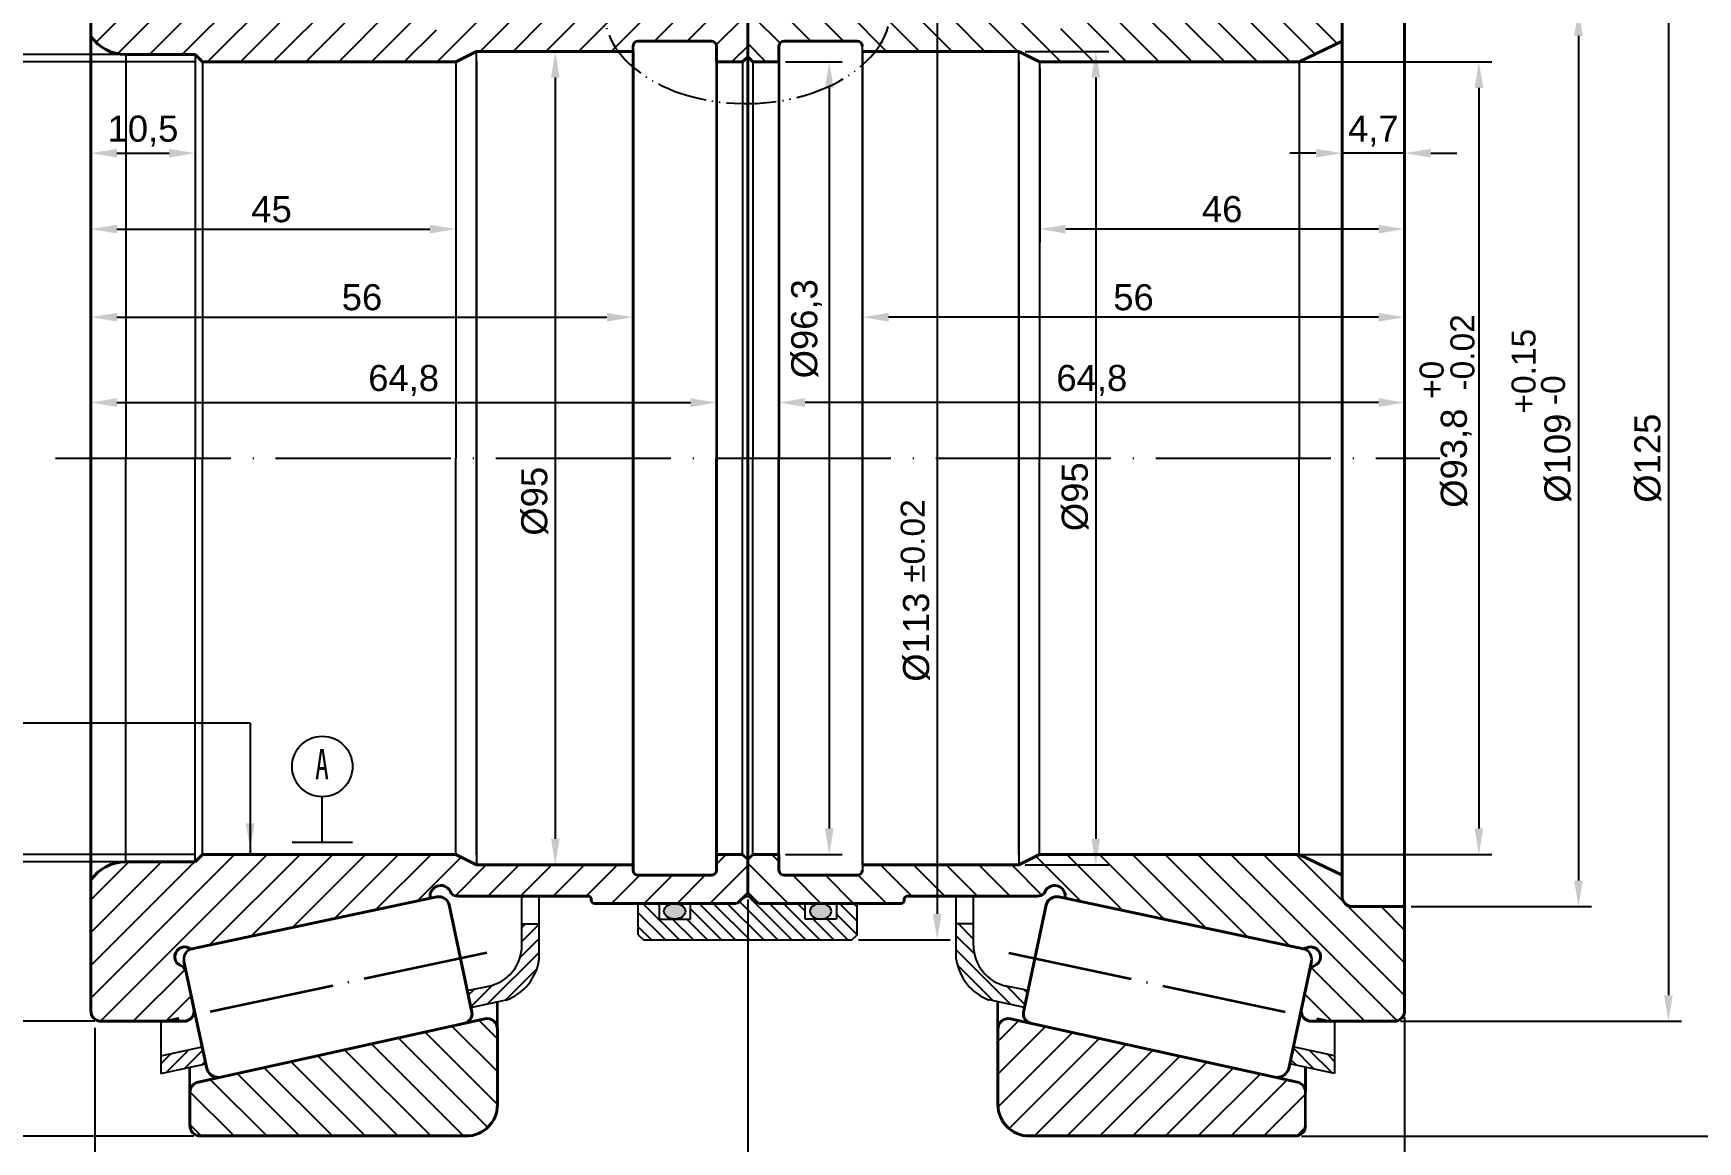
# Model space of a CAD drawing. Header units: millimetres. Extents: x 2659 to 3032, y 1080 to 1344.
# Drawn here: x 2785.7 to 2945.3, y 1168.4 to 1274.7 of the extents above; entities that cross this region are included whole.
import ezdxf

# ---------------------------------------------------------------- set-up
doc = ezdxf.new("R2010")
doc.units = ezdxf.units.MM
doc.linetypes.add('ACAD_ISO04W100', pattern=[30, 24, -3, 0, -3])
doc.linetypes.add('ACAD_ISO05W100', pattern=[33, 24, -3, 0, -3, 0, -3])
doc.layers.add('CAXA4', color=3, linetype='Continuous', lineweight=25)
doc.styles.get("Standard").update_dxf_attribs({"font": 'arial.ttf'})
doc.styles.add('标准', font='', dxfattribs={"width": 0.667})
doc.styles.get('标准').set_extended_font_data('FangSong_GB2312')
doc.dimstyles.new('ISO-25', dxfattribs={"dimtxt": 2.5, "dimasz": 2.5, "dimexe": 1.25, "dimexo": 0.625, "dimtad": 1, "dimtxsty": 'Standard', "dimcen": 2.5, "dimadec": 0, "dimazin": 0, "dimtfac": 1, "dimtmove": 0, "dimatfit": 3, "dimfxl": 1, "dimarcsym": 0})
pattern_1 = [(45, (16.1472, 3.7527), (-1.5715448, 1.5715448), [])]
pattern_2 = [(135, (16.1472, 3.7527), (-1.5715448, -1.5715448), [])]
pattern_3 = [(135, (16.1472, 3.7527), (-0.6735192, -0.6735192), [])]

# ---------------------------------------------------------------- blocks, each defined once
blk = doc.blocks.new('*D11')
at = {"color": 0, "lineweight": -2, "transparency": 16777216}
for p, q in [((2793.95, 1272.63), (2773.31, 1272.63)), ((2774.56, 1270.13), (2774.56, 1197.73)), ((2793.95, 1195.23), (2773.31, 1195.23))]:
    blk.add_line(p, q, dxfattribs=at)
at = {"color": 0, "transparency": 16777216}
for points in [[(2774.14, 1270.13), (2774.98, 1270.13), (2774.56, 1272.63)], [(2774.14, 1197.73), (2774.98, 1197.73), (2774.56, 1195.23)]]:
    blk.add_solid(points, dxfattribs=at)
at = {"layer": 'Defpoints', "color": 0, "transparency": 16777216}
for p in [(2794.58, 1272.63), (2774.56, 1195.23), (2794.58, 1195.23)]:
    blk.add_point(p, dxfattribs=at)
at = {"color": 0, "transparency": 16777216, "insert": (2772.59, 1233.93), "char_height": 2.5, "attachment_point": 5, "rotation": 90}
blk.add_mtext('%%C95', dxfattribs=at)
blk = doc.blocks.new('*D12')
at = {"color": 0, "lineweight": -2, "transparency": 16777216}
for p, q in [((2801.31, 1271.93), (2782.86, 1271.93)), ((2784.11, 1269.43), (2784.11, 1198.43)), ((2801.31, 1195.93), (2782.86, 1195.93))]:
    blk.add_line(p, q, dxfattribs=at)
at = {"color": 0, "transparency": 16777216}
for points in [[(2783.69, 1269.43), (2784.53, 1269.43), (2784.11, 1271.93)], [(2783.69, 1198.43), (2784.53, 1198.43), (2784.11, 1195.93)]]:
    blk.add_solid(points, dxfattribs=at)
at = {"layer": 'Defpoints', "color": 0, "transparency": 16777216}
for p in [(2801.94, 1271.93), (2784.11, 1195.93), (2801.94, 1195.93)]:
    blk.add_point(p, dxfattribs=at)
at = {"color": 0, "transparency": 16777216, "insert": (2781.94, 1233.93), "char_height": 2.5, "attachment_point": 5, "rotation": 90}
blk.add_mtext('%%C93,8', dxfattribs=at)
blk = doc.blocks.new('*D13')
at = {"color": 0, "lineweight": -2, "transparency": 16777216}
for p, q in [((2791.61, 1287.93), (2764.69, 1287.93)), ((2765.94, 1285.43), (2765.94, 1182.43)), ((2791.61, 1179.93), (2764.69, 1179.93))]:
    blk.add_line(p, q, dxfattribs=at)
at = {"color": 0, "transparency": 16777216}
for points in [[(2765.52, 1285.43), (2766.35, 1285.43), (2765.94, 1287.93)], [(2765.52, 1182.43), (2766.35, 1182.43), (2765.94, 1179.93)]]:
    blk.add_solid(points, dxfattribs=at)
at = {"layer": 'Defpoints', "color": 0, "transparency": 16777216}
for p in [(2792.24, 1287.93), (2765.94, 1179.93), (2792.24, 1179.93)]:
    blk.add_point(p, dxfattribs=at)
at = {"color": 0, "transparency": 16777216, "insert": (2763.97, 1233.93), "char_height": 2.5, "attachment_point": 5, "rotation": 90}
blk.add_mtext('%%C125', dxfattribs=at)
blk = doc.blocks.new('*D14')
at = {"color": 0, "lineweight": -2, "transparency": 16777216}
for p, q in [((2801.11, 1298.93), (2753.91, 1298.93)), ((2755.16, 1296.43), (2755.16, 1171.43)), ((2801.11, 1168.93), (2753.91, 1168.93))]:
    blk.add_line(p, q, dxfattribs=at)
at = {"color": 0, "transparency": 16777216}
for points in [[(2754.75, 1296.43), (2755.58, 1296.43), (2755.16, 1298.93)], [(2754.75, 1171.43), (2755.58, 1171.43), (2755.16, 1168.93)]]:
    blk.add_solid(points, dxfattribs=at)
at = {"layer": 'Defpoints', "color": 0, "transparency": 16777216}
for p in [(2801.74, 1298.93), (2755.16, 1168.93), (2801.74, 1168.93)]:
    blk.add_point(p, dxfattribs=at)
at = {"color": 0, "transparency": 16777216, "insert": (2753.19, 1233.93), "char_height": 2.5, "attachment_point": 5, "rotation": 90}
blk.add_mtext('%%C148', dxfattribs=at)
blk = doc.blocks.new('*D19')
at = {"color": 0, "lineweight": -2, "transparency": 16777216}
for p, q in [((2907.16, 1271.93), (2925.61, 1271.93)), ((2924.36, 1269.43), (2924.36, 1198.43)), ((2907.16, 1195.93), (2925.61, 1195.93))]:
    blk.add_line(p, q, dxfattribs=at)
at = {"color": 0, "transparency": 16777216}
for points in [[(2923.95, 1269.43), (2924.78, 1269.43), (2924.36, 1271.93)], [(2923.95, 1198.43), (2924.78, 1198.43), (2924.36, 1195.93)]]:
    blk.add_solid(points, dxfattribs=at)
at = {"layer": 'Defpoints', "color": 0, "transparency": 16777216}
for p in [(2906.54, 1271.93), (2906.54, 1195.93), (2924.36, 1195.93)]:
    blk.add_point(p, dxfattribs=at)
at = {"color": 0, "transparency": 16777216, "insert": (2922.19, 1233.93), "char_height": 2.5, "attachment_point": 5, "rotation": 90}
blk.add_mtext('%%C93,8', dxfattribs=at)
blk = doc.blocks.new('*D20')
at = {"color": 0, "lineweight": -2, "transparency": 16777216}
for p, q in [((2916.86, 1287.93), (2943.79, 1287.93)), ((2942.54, 1285.43), (2942.54, 1182.43)), ((2916.86, 1179.93), (2943.79, 1179.93))]:
    blk.add_line(p, q, dxfattribs=at)
at = {"color": 0, "transparency": 16777216}
for points in [[(2942.12, 1285.43), (2942.95, 1285.43), (2942.54, 1287.93)], [(2942.12, 1182.43), (2942.95, 1182.43), (2942.54, 1179.93)]]:
    blk.add_solid(points, dxfattribs=at)
at = {"layer": 'Defpoints', "color": 0, "transparency": 16777216}
for p in [(2916.24, 1287.93), (2916.24, 1179.93), (2942.54, 1179.93)]:
    blk.add_point(p, dxfattribs=at)
at = {"color": 0, "transparency": 16777216, "insert": (2940.57, 1233.93), "char_height": 2.5, "attachment_point": 5, "rotation": 90}
blk.add_mtext('%%C125', dxfattribs=at)
blk = doc.blocks.new('*D21')
at = {"color": 0, "lineweight": -2, "transparency": 16777216}
for p, q in [((2907.36, 1298.93), (2954.56, 1298.93)), ((2953.31, 1296.43), (2953.31, 1171.43)), ((2907.36, 1168.93), (2954.56, 1168.93))]:
    blk.add_line(p, q, dxfattribs=at)
at = {"color": 0, "transparency": 16777216}
for points in [[(2952.9, 1296.43), (2953.73, 1296.43), (2953.31, 1298.93)], [(2952.9, 1171.43), (2953.73, 1171.43), (2953.31, 1168.93)]]:
    blk.add_solid(points, dxfattribs=at)
at = {"layer": 'Defpoints', "color": 0, "transparency": 16777216}
for p in [(2906.74, 1298.93), (2906.74, 1168.93), (2953.31, 1168.93)]:
    blk.add_point(p, dxfattribs=at)
at = {"color": 0, "transparency": 16777216, "insert": (2951.34, 1233.93), "char_height": 2.5, "attachment_point": 5, "rotation": 90}
blk.add_mtext('%%C148', dxfattribs=at)
blk = doc.blocks.new('*D22')
at = {"color": 0, "lineweight": -2, "transparency": 16777216}
for p, q in [((2917.86, 1276.93), (2935.16, 1276.93)), ((2933.91, 1274.43), (2933.91, 1193.43)), ((2917.86, 1190.93), (2935.16, 1190.93))]:
    blk.add_line(p, q, dxfattribs=at)
at = {"color": 0, "transparency": 16777216}
for points in [[(2933.5, 1274.43), (2934.33, 1274.43), (2933.91, 1276.93)], [(2933.5, 1193.43), (2934.33, 1193.43), (2933.91, 1190.93)]]:
    blk.add_solid(points, dxfattribs=at)
at = {"layer": 'Defpoints', "color": 0, "transparency": 16777216}
for p in [(2917.24, 1276.93), (2917.24, 1190.93), (2933.91, 1190.93)]:
    blk.add_point(p, dxfattribs=at)
at = {"color": 0, "transparency": 16777216, "insert": (2931.94, 1233.93), "char_height": 2.5, "attachment_point": 5, "rotation": 90}
blk.add_mtext('%%C109', dxfattribs=at)
blk = doc.blocks.new('*D24')
at = {"color": 0, "lineweight": -2, "transparency": 16777216}
for p, q in [((2864.86, 1280.13), (2873.66, 1280.13)), ((2872.41, 1277.63), (2872.41, 1190.23)), ((2864.86, 1187.73), (2873.66, 1187.73))]:
    blk.add_line(p, q, dxfattribs=at)
at = {"color": 0, "transparency": 16777216}
for points in [[(2871.99, 1277.63), (2872.82, 1277.63), (2872.41, 1280.13)], [(2871.99, 1190.23), (2872.82, 1190.23), (2872.41, 1187.73)]]:
    blk.add_solid(points, dxfattribs=at)
at = {"layer": 'Defpoints', "color": 0, "transparency": 16777216}
for p in [(2864.24, 1280.13), (2864.24, 1187.73), (2872.41, 1187.73)]:
    blk.add_point(p, dxfattribs=at)
at = {"color": 0, "transparency": 16777216, "insert": (2870.43, 1216.76), "char_height": 2.5, "attachment_point": 5, "rotation": 90}
blk.add_mtext('%%c113', dxfattribs=at)
blk = doc.blocks.new('*D33')
at = {"color": 0, "lineweight": -2, "transparency": 16777216}
for p, q in [((2836.36, 1272.93), (2837.03, 1272.93)), ((2835.78, 1270.43), (2835.78, 1197.43)), ((2836.36, 1194.93), (2837.03, 1194.93))]:
    blk.add_line(p, q, dxfattribs=at)
at = {"color": 0, "transparency": 16777216}
for points in [[(2835.37, 1270.43), (2836.2, 1270.43), (2835.78, 1272.93)], [(2835.37, 1197.43), (2836.2, 1197.43), (2835.78, 1194.93)]]:
    blk.add_solid(points, dxfattribs=at)
at = {"layer": 'Defpoints', "color": 0, "transparency": 16777216}
for p in [(2835.74, 1272.93), (2835.74, 1194.93), (2835.78, 1194.93)]:
    blk.add_point(p, dxfattribs=at)
at = {"color": 0, "transparency": 16777216, "insert": (2833.81, 1229.8), "char_height": 2.5, "attachment_point": 5, "rotation": 90}
blk.add_mtext('%%C95', dxfattribs=at)
blk = doc.blocks.new('*D34')
at = {"color": 0, "lineweight": -2, "transparency": 16777216}
for p, q in [((2880.86, 1272.93), (2888.87, 1272.93)), ((2887.62, 1270.43), (2887.62, 1197.43)), ((2880.86, 1194.93), (2888.87, 1194.93))]:
    blk.add_line(p, q, dxfattribs=at)
at = {"color": 0, "transparency": 16777216}
for points in [[(2887.2, 1270.43), (2888.04, 1270.43), (2887.62, 1272.93)], [(2887.2, 1197.43), (2888.04, 1197.43), (2887.62, 1194.93)]]:
    blk.add_solid(points, dxfattribs=at)
at = {"layer": 'Defpoints', "color": 0, "transparency": 16777216}
for p in [(2880.24, 1272.93), (2880.24, 1194.93), (2887.62, 1194.93)]:
    blk.add_point(p, dxfattribs=at)
at = {"color": 0, "transparency": 16777216, "insert": (2885.65, 1230.23), "char_height": 2.5, "attachment_point": 5, "rotation": 90}
blk.add_mtext('%%C95', dxfattribs=at)
blk = doc.blocks.new('*D35')
at = {"color": 0, "lineweight": -2, "transparency": 16777216}
for p, q in [((2791.24, 1273.81), (2791.24, 1261.93)), ((2801.24, 1272.01), (2801.24, 1261.93)), ((2793.74, 1263.18), (2798.74, 1263.18))]:
    blk.add_line(p, q, dxfattribs=at)
at = {"color": 0, "transparency": 16777216}
for points in [[(2793.74, 1263.59), (2793.74, 1262.76), (2791.24, 1263.18)], [(2798.74, 1263.59), (2798.74, 1262.76), (2801.24, 1263.18)]]:
    blk.add_solid(points, dxfattribs=at)
at = {"layer": 'Defpoints', "color": 0, "transparency": 16777216}
for p in [(2791.24, 1274.43), (2801.24, 1272.63), (2801.24, 1263.18)]:
    blk.add_point(p, dxfattribs=at)
at = {"color": 0, "transparency": 16777216, "insert": (2796.24, 1265.3), "char_height": 2.5, "attachment_point": 5}
blk.add_mtext('10,5', dxfattribs=at)
blk = doc.blocks.new('*D36')
at = {"color": 0, "lineweight": -2, "transparency": 16777216}
for p, q in [((2791.24, 1273.81), (2791.24, 1254.65)), ((2826.24, 1271.31), (2826.24, 1254.65)), ((2793.74, 1255.9), (2823.74, 1255.9))]:
    blk.add_line(p, q, dxfattribs=at)
at = {"color": 0, "transparency": 16777216}
for points in [[(2793.74, 1256.31), (2793.74, 1255.48), (2791.24, 1255.9)], [(2823.74, 1256.31), (2823.74, 1255.48), (2826.24, 1255.9)]]:
    blk.add_solid(points, dxfattribs=at)
at = {"layer": 'Defpoints', "color": 0, "transparency": 16777216}
for p in [(2791.24, 1274.43), (2826.24, 1271.93), (2826.24, 1255.9)]:
    blk.add_point(p, dxfattribs=at)
at = {"color": 0, "transparency": 16777216, "insert": (2808.57, 1257.79), "char_height": 2.5, "attachment_point": 5}
blk.add_mtext('45', dxfattribs=at)
blk = doc.blocks.new('*D37')
at = {"color": 0, "lineweight": -2, "transparency": 16777216}
for p, q in [((2791.24, 1273.81), (2791.24, 1246.2)), ((2843.24, 1272.31), (2843.24, 1246.2)), ((2793.74, 1247.45), (2840.74, 1247.45))]:
    blk.add_line(p, q, dxfattribs=at)
at = {"color": 0, "transparency": 16777216}
for points in [[(2793.74, 1247.86), (2793.74, 1247.03), (2791.24, 1247.45)], [(2840.74, 1247.86), (2840.74, 1247.03), (2843.24, 1247.45)]]:
    blk.add_solid(points, dxfattribs=at)
at = {"layer": 'Defpoints', "color": 0, "transparency": 16777216}
for p in [(2791.24, 1274.43), (2843.24, 1272.93), (2843.24, 1247.45)]:
    blk.add_point(p, dxfattribs=at)
at = {"color": 0, "transparency": 16777216, "insert": (2817.24, 1249.35), "char_height": 2.5, "attachment_point": 5}
blk.add_mtext('56', dxfattribs=at)
blk = doc.blocks.new('*D38')
at = {"color": 0, "lineweight": -2, "transparency": 16777216}
for p, q in [((2791.24, 1273.81), (2791.24, 1238.01)), ((2851.24, 1271.31), (2851.24, 1238.01)), ((2793.74, 1239.26), (2848.74, 1239.26))]:
    blk.add_line(p, q, dxfattribs=at)
at = {"color": 0, "transparency": 16777216}
for points in [[(2793.74, 1239.68), (2793.74, 1238.84), (2791.24, 1239.26)], [(2848.74, 1239.68), (2848.74, 1238.84), (2851.24, 1239.26)]]:
    blk.add_solid(points, dxfattribs=at)
at = {"layer": 'Defpoints', "color": 0, "transparency": 16777216}
for p in [(2791.24, 1274.43), (2851.24, 1271.93), (2851.24, 1239.26)]:
    blk.add_point(p, dxfattribs=at)
at = {"color": 0, "transparency": 16777216, "insert": (2821.24, 1241.39), "char_height": 2.5, "attachment_point": 5}
blk.add_mtext('64,8', dxfattribs=at)
blk = doc.blocks.new('*D39')
at = {"color": 0, "lineweight": -2, "transparency": 16777216}
for p, q in [((2854.24, 1191.61), (2854.24, 1148.58)), ((2791.61, 1179.31), (2791.61, 1148.58)), ((2794.11, 1149.83), (2851.74, 1149.83))]:
    blk.add_line(p, q, dxfattribs=at)
at = {"color": 0, "transparency": 16777216}
for points in [[(2794.11, 1150.24), (2794.11, 1149.41), (2791.61, 1149.83)], [(2851.74, 1150.24), (2851.74, 1149.41), (2854.24, 1149.83)]]:
    blk.add_solid(points, dxfattribs=at)
at = {"layer": 'Defpoints', "color": 0, "transparency": 16777216}
for p in [(2854.24, 1192.23), (2791.61, 1179.93), (2854.24, 1149.83)]:
    blk.add_point(p, dxfattribs=at)
at = {"color": 0, "transparency": 16777216, "insert": (2822.92, 1152.09), "char_height": 2.5, "attachment_point": 5}
blk.add_mtext('(67,4)', dxfattribs=at)
blk = doc.blocks.new('*D40')
at = {"color": 0, "lineweight": -2, "transparency": 16777216}
for p, q in [((2917.24, 1180.31), (2917.24, 1148.58)), ((2854.24, 1150.45), (2854.24, 1151.08)), ((2856.74, 1149.83), (2914.74, 1149.83))]:
    blk.add_line(p, q, dxfattribs=at)
at = {"color": 0, "transparency": 16777216}
for points in [[(2856.74, 1150.24), (2856.74, 1149.41), (2854.24, 1149.83)], [(2914.74, 1150.24), (2914.74, 1149.41), (2917.24, 1149.83)]]:
    blk.add_solid(points, dxfattribs=at)
at = {"layer": 'Defpoints', "color": 0, "transparency": 16777216}
for p in [(2917.24, 1180.93), (2854.24, 1149.83), (2917.24, 1149.83)]:
    blk.add_point(p, dxfattribs=at)
at = {"color": 0, "transparency": 16777216, "insert": (2885.74, 1152.09), "char_height": 2.5, "attachment_point": 5}
blk.add_mtext('(67,4)', dxfattribs=at)
blk = doc.blocks.new('*D41')
at = {"color": 0, "lineweight": -2, "transparency": 16777216}
for p, q in [((2917.24, 1276.31), (2917.24, 1261.93)), ((2911.24, 1273.31), (2911.24, 1261.93)), ((2908.74, 1263.18), (2906.24, 1263.18)), ((2917.24, 1263.18), (2911.24, 1263.18)), ((2919.74, 1263.18), (2922.24, 1263.18))]:
    blk.add_line(p, q, dxfattribs=at)
at = {"color": 0, "transparency": 16777216}
for points in [[(2908.74, 1263.59), (2908.74, 1262.76), (2911.24, 1263.18)], [(2919.74, 1263.59), (2919.74, 1262.76), (2917.24, 1263.18)]]:
    blk.add_solid(points, dxfattribs=at)
at = {"layer": 'Defpoints', "color": 0, "transparency": 16777216}
for p in [(2917.24, 1276.93), (2911.24, 1273.93), (2911.24, 1263.18)]:
    blk.add_point(p, dxfattribs=at)
at = {"color": 0, "transparency": 16777216, "insert": (2914.24, 1265.3), "char_height": 2.5, "attachment_point": 5}
blk.add_mtext('4,7', dxfattribs=at)
blk = doc.blocks.new('*D42')
at = {"color": 0, "lineweight": -2, "transparency": 16777216}
for p, q in [((2882.24, 1271.31), (2882.24, 1254.65)), ((2917.24, 1262.55), (2917.24, 1254.65)), ((2914.74, 1255.9), (2884.74, 1255.9))]:
    blk.add_line(p, q, dxfattribs=at)
at = {"color": 0, "transparency": 16777216}
for points in [[(2884.74, 1256.31), (2884.74, 1255.48), (2882.24, 1255.9)], [(2914.74, 1256.31), (2914.74, 1255.48), (2917.24, 1255.9)]]:
    blk.add_solid(points, dxfattribs=at)
at = {"layer": 'Defpoints', "color": 0, "transparency": 16777216}
for p in [(2882.24, 1271.93), (2917.24, 1263.18), (2882.24, 1255.9)]:
    blk.add_point(p, dxfattribs=at)
at = {"color": 0, "transparency": 16777216, "insert": (2899.74, 1257.8), "char_height": 2.5, "attachment_point": 5}
blk.add_mtext('46', dxfattribs=at)
blk = doc.blocks.new('*D43')
at = {"color": 0, "lineweight": -2, "transparency": 16777216}
for p, q in [((2865.24, 1272.31), (2865.24, 1246.2)), ((2917.24, 1255.27), (2917.24, 1246.2)), ((2914.74, 1247.45), (2867.74, 1247.45))]:
    blk.add_line(p, q, dxfattribs=at)
at = {"color": 0, "transparency": 16777216}
for points in [[(2867.74, 1247.86), (2867.74, 1247.03), (2865.24, 1247.45)], [(2914.74, 1247.86), (2914.74, 1247.03), (2917.24, 1247.45)]]:
    blk.add_solid(points, dxfattribs=at)
at = {"layer": 'Defpoints', "color": 0, "transparency": 16777216}
for p in [(2865.24, 1272.93), (2917.24, 1255.9), (2865.24, 1247.45)]:
    blk.add_point(p, dxfattribs=at)
at = {"color": 0, "transparency": 16777216, "insert": (2891.24, 1249.35), "char_height": 2.5, "attachment_point": 5}
blk.add_mtext('56', dxfattribs=at)
blk = doc.blocks.new('*D44')
at = {"color": 0, "lineweight": -2, "transparency": 16777216}
for p, q in [((2857.24, 1234.56), (2857.24, 1240.51)), ((2917.24, 1234.56), (2917.24, 1240.51)), ((2914.74, 1239.26), (2859.74, 1239.26))]:
    blk.add_line(p, q, dxfattribs=at)
at = {"color": 0, "transparency": 16777216}
for points in [[(2859.74, 1239.68), (2859.74, 1238.84), (2857.24, 1239.26)], [(2914.74, 1239.68), (2914.74, 1238.84), (2917.24, 1239.26)]]:
    blk.add_solid(points, dxfattribs=at)
at = {"layer": 'Defpoints', "color": 0, "transparency": 16777216}
for p in [(2857.24, 1239.26), (2857.24, 1233.93), (2917.24, 1233.93)]:
    blk.add_point(p, dxfattribs=at)
at = {"color": 0, "transparency": 16777216, "insert": (2887.24, 1241.39), "char_height": 2.5, "attachment_point": 5}
blk.add_mtext('64,8', dxfattribs=at)
blk = doc.blocks.new('*D45')
at = {"color": 0, "lineweight": -2, "transparency": 16777216}
for p, q in [((2857.86, 1271.93), (2863.31, 1271.93)), ((2862.06, 1269.43), (2862.06, 1198.43)), ((2857.86, 1195.93), (2863.31, 1195.93))]:
    blk.add_line(p, q, dxfattribs=at)
at = {"color": 0, "transparency": 16777216}
for points in [[(2861.65, 1269.43), (2862.48, 1269.43), (2862.06, 1271.93)], [(2861.65, 1198.43), (2862.48, 1198.43), (2862.06, 1195.93)]]:
    blk.add_solid(points, dxfattribs=at)
at = {"layer": 'Defpoints', "color": 0, "transparency": 16777216}
for p in [(2857.24, 1271.93), (2857.24, 1195.93), (2862.06, 1195.93)]:
    blk.add_point(p, dxfattribs=at)
at = {"color": 0, "transparency": 16777216, "insert": (2859.89, 1246.34), "char_height": 2.5, "attachment_point": 5, "rotation": 90}
blk.add_mtext('%%C96,3', dxfattribs=at)

msp = doc.modelspace()

# ---------------------------------------------------------------- hatches: boundary and pattern name
h = msp.add_hatch()
h.set_pattern_fill('ANSI31', color=256, scale=0.7, angle=90, style=0)
h.set_pattern_definition(pattern_2)
h.paths.add_polyline_path([(2829.022, 1287.7, 0.4792589), (2830.237, 1288.676), (2830.237, 1295.932, 0.4142136), (2827.237, 1298.932), (2801.737, 1298.932, 0.4142136), (2800.737, 1297.932), (2800.737, 1294.735, 0.3520284), (2801.522, 1293.759)])
h.paths.add_polyline_path([(2827.237, 1168.932, 0.4142136), (2830.237, 1171.932), (2830.237, 1179.187, 0.4792589), (2829.022, 1180.164), (2801.522, 1174.105, 0.3520284), (2800.737, 1173.128), (2800.737, 1169.932, 0.4142136), (2801.737, 1168.932)])
h = msp.add_hatch()
h.set_pattern_fill('ANSI31', color=256, scale=0.7, style=0)
h.set_pattern_definition(pattern_1)
h.paths.add_polyline_path([(2878.237, 1171.932, 0.4142136), (2881.237, 1168.932), (2906.737, 1168.932, 0.4142136), (2907.737, 1169.932), (2907.737, 1173.128, 0.3520284), (2906.952, 1174.105), (2879.452, 1180.164, 0.4792589), (2878.237, 1179.187)])
h.paths.add_polyline_path([(2881.237, 1298.932, 0.4142136), (2878.237, 1295.932), (2878.237, 1288.676, 0.4792589), (2879.452, 1287.7), (2906.952, 1293.759, 0.3520284), (2907.737, 1294.735), (2907.737, 1297.932, 0.4142136), (2906.737, 1298.932)])
h = msp.add_hatch()
h.set_pattern_fill('ANSI31', color=256, scale=0.3, style=0)
h.set_pattern_definition([(45, (16.1472, 3.7527), (-0.6735192, 0.6735192), [])])
h.paths.add_polyline_path([(2834.237, 1185.885), (2834.237, 1189.261), (2832.584, 1189.261), (2832.584, 1187.225, -0.3541186), (2829.416, 1183.313), (2827.343, 1182.872), (2827.687, 1181.254), (2831.069, 1181.973, 0.2780318)])
h.paths.add_polyline_path([(2797.944, 1176.623), (2797.944, 1174.932), (2802.255, 1175.848), (2801.911, 1177.466)])
h.paths.add_polyline_path([(2831.069, 1285.891), (2827.687, 1286.61), (2827.343, 1284.991), (2829.416, 1284.551, -0.3541186), (2832.584, 1280.638), (2832.584, 1278.603), (2834.237, 1278.603), (2834.237, 1281.978, 0.2780318)])
h.paths.add_polyline_path([(2797.944, 1292.932), (2797.944, 1291.24), (2801.911, 1290.397), (2802.255, 1292.016)])
h = msp.add_hatch()
h.set_pattern_fill('ANSI31', color=256, scale=0.3, angle=90, style=0)
h.set_pattern_definition(pattern_3)
h.paths.add_polyline_path([(2906.219, 1292.016), (2906.563, 1290.397), (2910.53, 1291.24), (2910.53, 1292.932)])
h.paths.add_polyline_path([(2879.058, 1284.551), (2881.131, 1284.991), (2880.787, 1286.61), (2877.405, 1285.891, 0.2780318), (2874.237, 1281.978), (2874.237, 1278.603), (2875.89, 1278.603), (2875.89, 1280.638, -0.3541186)])
h.paths.add_polyline_path([(2910.53, 1174.932), (2910.53, 1176.623), (2906.563, 1177.466), (2906.219, 1175.848)])
h.paths.add_polyline_path([(2877.405, 1181.973), (2880.787, 1181.254), (2881.131, 1182.872), (2879.058, 1183.313, -0.3541186), (2875.89, 1187.225), (2875.89, 1189.261), (2874.237, 1189.261), (2874.237, 1185.885, 0.2780318)])
h = msp.add_hatch()
h.set_pattern_fill('ANSI31', color=256, scale=0.7, style=0)
h.set_pattern_definition(pattern_1)
h.paths.add_polyline_path([(2801.016, 1280.98, 0.0857854), (2800.68, 1280.925, -1.0901875), (2799.914, 1282.616, 0.2141085), (2800.397, 1283.277), (2801.13, 1286.724, 0.4769755), (2800.152, 1287.932), (2792.237, 1287.932, 0.4142136), (2791.237, 1286.932), (2791.237, 1274.434, 0.2524248), (2794.579, 1272.632), (2801.237, 1272.632), (2801.937, 1271.932), (2826.237, 1271.932), (2828.237, 1272.932), (2843.237, 1272.932), (2843.237, 1273.432, -0.4142136), (2843.737, 1273.932), (2850.737, 1273.932, -0.4142136), (2851.237, 1273.432), (2851.237, 1271.932), (2853.737, 1271.932), (2854.237, 1272.432), (2854.237, 1275.632), (2853.252, 1276.617, 0.0618246), (2853.13, 1276.632), (2839.537, 1276.632, 0.4142136), (2839.237, 1276.332), (2839.237, 1276.232, -0.4142136), (2838.937, 1275.932), (2826.469, 1275.932, 0.1889879), (2825.789, 1275.665, -0.9615832), (2823.795, 1276.138)])
h = msp.add_hatch()
h.set_pattern_fill('ANSI31', color=256, scale=0.7, angle=90, style=0)
h.set_pattern_definition(pattern_2)
h.paths.add_polyline_path([(2911.237, 1275.932, -0.4142136), (2912.237, 1276.932), (2917.237, 1276.932), (2917.237, 1286.932, 0.4142136), (2916.237, 1287.932), (2908.322, 1287.932, 0.4769755), (2907.344, 1286.724), (2908.077, 1283.277, 0.2141085), (2908.56, 1282.616, -1.0901875), (2907.794, 1280.925, 0.0857854), (2907.458, 1280.98), (2884.679, 1276.138, -0.9615832), (2882.685, 1275.665, 0.1889879), (2882.005, 1275.932), (2869.537, 1275.932, -0.4142136), (2869.237, 1276.232), (2869.237, 1276.332, 0.4142136), (2868.937, 1276.632), (2855.344, 1276.632, 0.0618246), (2855.222, 1276.617), (2854.237, 1275.632), (2854.237, 1272.432), (2854.737, 1271.932), (2857.237, 1271.932), (2857.237, 1273.432, -0.4142136), (2857.737, 1273.932), (2864.737, 1273.932, -0.4142136), (2865.237, 1273.432), (2865.237, 1272.932), (2880.237, 1272.932), (2882.237, 1271.932), (2907.135, 1271.932), (2911.237, 1273.932)])
h = msp.add_hatch()
h.set_pattern_fill('ANSI31', color=256, scale=0.3, angle=90, style=0)
h.set_pattern_definition(pattern_3)
h.paths.add_polyline_path([(2853.13, 1276.632, -0.263454), (2853.559, 1276.389, 0.5662073), (2854.915, 1276.389, -0.263454), (2855.344, 1276.632), (2859.737, 1276.632), (2859.737, 1278.132), (2862.737, 1278.132), (2862.737, 1276.632), (2864.737, 1276.632), (2864.737, 1279.632), (2864.237, 1280.132), (2844.237, 1280.132), (2843.737, 1279.632), (2843.737, 1276.632), (2845.237, 1276.632), (2845.737, 1276.632), (2845.737, 1278.132), (2848.737, 1278.132), (2848.737, 1276.632)])
h.paths.add_polyline_path([(2855.344, 1191.232, -0.263454), (2854.915, 1191.475, 0.5662073), (2853.559, 1191.475, -0.263454), (2853.13, 1191.232), (2848.737, 1191.232), (2848.737, 1189.732), (2845.737, 1189.732), (2845.737, 1191.232), (2843.737, 1191.232), (2843.737, 1188.232), (2844.237, 1187.732), (2864.237, 1187.732), (2864.737, 1188.232), (2864.737, 1191.232), (2862.737, 1191.232), (2862.737, 1189.732), (2859.737, 1189.732), (2859.737, 1191.232)])
h = msp.add_hatch()
h.set_pattern_fill('ANSI33', color=256, scale=0.08, angle=90, style=0)
h.set_pattern_definition([(135, (16.1472, 3.7527), (-0.359210245, -0.359210245), []), (135, (16.1472, 4.1119), (-0.359210245, -0.359210245), [0.254, -0.127])])
edge = h.paths.add_edge_path()
edge.add_ellipse((2847.237, 1277.382), major_axis=(-1.033, 0), ratio=0.721587, start_angle=0, end_angle=360, ccw=False)
edge = h.paths.add_edge_path()
edge.add_ellipse((2861.237, 1277.382), major_axis=(1.033, 0), ratio=0.721587, start_angle=0, end_angle=360)
edge = h.paths.add_edge_path()
edge.add_ellipse((2847.237, 1190.482), major_axis=(-1.033, 0), ratio=0.721587, start_angle=0, end_angle=360)
edge = h.paths.add_edge_path()
edge.add_ellipse((2861.237, 1190.482), major_axis=(1.033, 0), ratio=0.721587, start_angle=0, end_angle=360, ccw=False)
h = msp.add_hatch()
h.set_pattern_fill('ANSI31', color=256, scale=0.7, style=0)
h.set_pattern_definition(pattern_1)
h.paths.add_polyline_path([(2823.795, 1191.725, -0.9615832), (2825.789, 1192.198, 0.1889879), (2826.469, 1191.932), (2838.937, 1191.932, -0.4142136), (2839.237, 1191.632), (2839.237, 1191.532, 0.4142136), (2839.537, 1191.232), (2853.13, 1191.232, 0.0618246), (2853.252, 1191.247), (2854.237, 1192.232), (2854.237, 1195.432), (2853.737, 1195.932), (2851.237, 1195.932), (2851.237, 1194.432, -0.4142136), (2850.737, 1193.932), (2843.737, 1193.932, -0.4142136), (2843.237, 1194.432), (2843.237, 1194.932), (2828.237, 1194.932), (2826.237, 1195.932), (2801.937, 1195.932), (2801.237, 1195.232), (2794.579, 1195.232, 0.2524248), (2791.237, 1193.43), (2791.237, 1180.932, 0.4142136), (2792.237, 1179.932), (2800.152, 1179.932, 0.4769755), (2801.13, 1181.14), (2800.397, 1184.586, 0.2141085), (2799.914, 1185.248, -1.0901875), (2800.68, 1186.938, 0.0857854), (2801.016, 1186.884)])
h = msp.add_hatch()
h.set_pattern_fill('ANSI31', color=256, scale=0.7, angle=90, style=0)
h.set_pattern_definition(pattern_2)
h.paths.add_polyline_path([(2911.237, 1193.932), (2907.135, 1195.932), (2882.237, 1195.932), (2880.237, 1194.932), (2865.237, 1194.932), (2865.237, 1194.432, -0.4142136), (2864.737, 1193.932), (2857.737, 1193.932, -0.4142136), (2857.237, 1194.432), (2857.237, 1195.932), (2854.737, 1195.932), (2854.237, 1195.432), (2854.237, 1192.232), (2855.222, 1191.247, 0.0618246), (2855.344, 1191.232), (2868.937, 1191.232, 0.4735302), (2869.241, 1191.582, -0.4634546), (2869.537, 1191.932), (2882.005, 1191.932, 0.1889879), (2882.685, 1192.198, -0.9615832), (2884.679, 1191.725), (2907.458, 1186.884, 0.0857854), (2907.794, 1186.938, -1.0901875), (2908.56, 1185.248, 0.2141085), (2908.077, 1184.586), (2907.344, 1181.14, 0.4769755), (2908.322, 1179.932), (2916.237, 1179.932, 0.4142136), (2917.237, 1180.932), (2917.237, 1190.932), (2912.237, 1190.932, -0.4142136), (2911.237, 1191.932)])

# ---------------------------------------------------------------- linework, layer by layer
at = {"lineweight": 40}
for p, q in [((2791.237, 1233.932), (2791.237, 1286.932)), ((2917.237, 1233.932), (2917.237, 1286.932)), ((2854.237, 1272.432), (2854.237, 1275.632)), ((2911.237, 1275.932), (2911.237, 1233.932)), ((2843.737, 1273.932), (2850.737, 1273.932)), ((2864.737, 1273.932), (2857.737, 1273.932)), ((2911.237, 1273.932), (2907.135, 1271.932)), ((2794.579, 1272.632), (2801.237, 1272.632)), ((2801.237, 1272.632), (2801.937, 1271.932)), ((2801.237, 1272.632), (2801.237, 1272.632)), ((2826.237, 1271.932), (2828.237, 1272.932)), ((2828.237, 1272.932), (2843.237, 1272.932)), ((2851.237, 1273.432), (2851.237, 1271.932)), ((2853.737, 1271.932), (2854.237, 1272.432)), ((2854.237, 1272.432), (2854.237, 1233.932)), ((2854.737, 1271.932), (2854.237, 1272.432)), ((2857.237, 1273.432), (2857.237, 1271.932)), ((2880.237, 1272.932), (2865.237, 1272.932)), ((2882.237, 1271.932), (2880.237, 1272.932)), ((2801.937, 1271.932), (2826.237, 1271.932)), ((2851.237, 1271.932), (2853.737, 1271.932)), ((2857.237, 1271.932), (2854.737, 1271.932)), ((2907.135, 1271.932), (2882.237, 1271.932)), ((2791.237, 1233.932), (2791.237, 1180.932)), ((2843.237, 1194.932), (2843.237, 1233.932)), ((2843.237, 1233.932), (2843.237, 1194.432)), ((2851.237, 1195.932), (2851.237, 1233.932)), ((2854.237, 1195.432), (2854.237, 1233.932)), ((2911.237, 1191.932), (2911.237, 1233.932)), ((2911.237, 1233.932), (2911.237, 1193.932)), ((2917.237, 1233.932), (2917.237, 1180.932)), ((2917.237, 1233.932), (2917.237, 1190.932)), ((2801.237, 1195.232), (2801.937, 1195.932)), ((2801.937, 1195.932), (2826.237, 1195.932)), ((2826.237, 1195.932), (2828.237, 1194.932)), ((2851.237, 1195.932), (2853.737, 1195.932)), ((2851.237, 1194.432), (2851.237, 1195.932)), ((2857.237, 1195.932), (2854.737, 1195.932)), ((2857.237, 1194.432), (2857.237, 1195.932)), ((2882.237, 1195.932), (2880.237, 1194.932)), ((2907.135, 1195.932), (2882.237, 1195.932)), ((2911.237, 1193.932), (2907.135, 1195.932)), ((2794.579, 1195.232), (2801.237, 1195.232)), ((2801.237, 1195.232), (2801.237, 1195.232)), ((2828.237, 1194.932), (2843.237, 1194.932)), ((2854.237, 1195.432), (2854.237, 1192.232)), ((2854.237, 1195.432), (2854.237, 1192.232)), ((2880.237, 1194.932), (2865.237, 1194.932)), ((2843.737, 1193.932), (2850.737, 1193.932)), ((2864.737, 1193.932), (2857.737, 1193.932)), ((2824.411, 1191.856), (2800.935, 1186.866)), ((2827.78, 1180.815), (2825.597, 1191.086)), ((2838.937, 1191.932), (2826.469, 1191.932)), ((2839.237, 1191.532), (2839.237, 1191.632)), ((2853.13, 1191.232), (2839.537, 1191.232)), ((2853.252, 1191.247), (2854.237, 1192.232)), ((2854.237, 1192.232), (2855.222, 1191.247)), ((2855.344, 1191.232), (2868.937, 1191.232)), ((2869.237, 1191.532), (2869.237, 1191.632)), ((2869.537, 1191.932), (2882.005, 1191.932)), ((2880.694, 1180.815), (2882.877, 1191.086)), ((2884.063, 1191.856), (2907.539, 1186.866)), ((2917.237, 1190.932), (2912.237, 1190.932)), ((2800.165, 1185.68), (2802.348, 1175.41)), ((2908.309, 1185.68), (2906.126, 1175.41)), ((2907.344, 1181.14), (2908.077, 1184.586)), ((2800.152, 1179.932), (2792.237, 1179.932)), ((2796.194, 1179.932), (2797.694, 1179.932)), ((2796.944, 1179.932), (2797.944, 1179.932)), ((2829.022, 1180.164), (2801.522, 1174.105)), ((2879.452, 1180.164), (2906.952, 1174.105)), ((2908.322, 1179.932), (2916.237, 1179.932)), ((2911.53, 1179.932), (2910.53, 1179.932)), ((2830.237, 1171.932), (2830.237, 1179.187)), ((2878.237, 1171.932), (2878.237, 1179.187)), ((2907.737, 1173.128), (2907.737, 1175.525)), ((2800.737, 1169.932), (2800.737, 1173.128)), ((2801.737, 1168.932), (2827.237, 1168.932)), ((2906.737, 1168.932), (2881.237, 1168.932))]:
    msp.add_line(p, q, dxfattribs=at)
at = {"lineweight": 35}
for p, q in [((2854.237, 1272.432), (2854.237, 1275.632)), ((2911.237, 1233.932), (2911.237, 1273.932)), ((2843.237, 1233.932), (2843.237, 1273.432)), ((2843.237, 1272.932), (2843.237, 1233.932)), ((2851.237, 1271.932), (2851.237, 1233.932)), ((2857.237, 1271.932), (2857.237, 1233.932)), ((2857.237, 1195.932), (2857.237, 1233.932)), ((2853.737, 1195.932), (2854.237, 1195.432)), ((2854.737, 1195.932), (2854.237, 1195.432)), ((2801.13, 1181.14), (2800.397, 1184.586)), ((2830.237, 1179.187), (2830.237, 1181.796)), ((2878.237, 1179.187), (2878.237, 1181.796)), ((2800.737, 1173.128), (2800.737, 1175.525)), ((2907.737, 1169.932), (2907.737, 1173.128))]:
    msp.add_line(p, q, dxfattribs=at)
for p, q in [((2917.237, 1233.932), (2917.237, 1276.932)), ((2794.579, 1272.632), (2794.579, 1233.932)), ((2801.237, 1272.632), (2801.237, 1233.932)), ((2828.237, 1233.932), (2828.237, 1272.932)), ((2854.237, 1272.432), (2854.237, 1233.932)), ((2865.237, 1233.932), (2865.237, 1273.432)), ((2865.237, 1272.932), (2865.237, 1233.932)), ((2880.237, 1233.932), (2880.237, 1272.932)), ((2801.937, 1271.932), (2801.937, 1233.932)), ((2826.237, 1271.932), (2826.237, 1233.932)), ((2828.237, 1271.932), (2828.237, 1233.932)), ((2853.737, 1271.932), (2853.737, 1233.932)), ((2854.737, 1271.932), (2854.737, 1233.932)), ((2880.237, 1271.932), (2880.237, 1233.932)), ((2882.237, 1271.932), (2882.237, 1233.932)), ((2907.135, 1271.932), (2907.135, 1233.932)), ((2794.579, 1195.232), (2794.579, 1233.932)), ((2801.237, 1195.232), (2801.237, 1233.932)), ((2801.937, 1195.932), (2801.937, 1233.932)), ((2826.237, 1195.932), (2826.237, 1233.932)), ((2828.237, 1195.932), (2828.237, 1233.932)), ((2828.237, 1233.932), (2828.237, 1194.932)), ((2853.737, 1195.932), (2853.737, 1233.932)), ((2854.237, 1195.432), (2854.237, 1233.932)), ((2854.737, 1195.932), (2854.737, 1233.932)), ((2865.237, 1194.932), (2865.237, 1233.932)), ((2865.237, 1233.932), (2865.237, 1194.432)), ((2880.237, 1195.932), (2880.237, 1233.932)), ((2880.237, 1233.932), (2880.237, 1194.932)), ((2882.237, 1195.932), (2882.237, 1233.932)), ((2907.135, 1195.932), (2907.135, 1233.932)), ((2806.519, 1208.511), (2745.084, 1208.511)), ((2806.519, 1208.511), (2806.519, 1196.063)), ((2832.584, 1187.225), (2832.584, 1191.932)), ((2834.237, 1185.885), (2834.237, 1191.932)), ((2843.737, 1188.232), (2843.737, 1191.232)), ((2843.737, 1191.232), (2845.237, 1191.232)), ((2845.737, 1191.232), (2845.737, 1189.732)), ((2848.737, 1189.732), (2848.737, 1191.232)), ((2859.737, 1189.732), (2859.737, 1191.232)), ((2862.737, 1191.232), (2862.737, 1189.732)), ((2864.737, 1188.232), (2864.737, 1191.232)), ((2874.237, 1185.885), (2874.237, 1191.932)), ((2875.89, 1187.225), (2875.89, 1191.932)), ((2832.584, 1189.261), (2834.237, 1189.261)), ((2845.737, 1189.732), (2848.737, 1189.732)), ((2862.737, 1189.732), (2859.737, 1189.732)), ((2875.89, 1189.261), (2874.237, 1189.261)), ((2843.737, 1188.232), (2844.237, 1187.732)), ((2844.237, 1187.732), (2864.237, 1187.732)), ((2864.237, 1187.732), (2864.737, 1188.232)), ((2827.343, 1182.872), (2829.416, 1183.313)), ((2881.131, 1182.872), (2879.058, 1183.313)), ((2827.687, 1181.254), (2831.069, 1181.973)), ((2880.787, 1181.254), (2877.405, 1181.973)), ((2797.944, 1179.932), (2797.944, 1174.932)), ((2910.53, 1179.932), (2910.53, 1174.932)), ((2912.28, 1179.932), (2910.78, 1179.932)), ((2797.944, 1176.623), (2801.911, 1177.466)), ((2910.53, 1176.623), (2906.563, 1177.466)), ((2797.944, 1174.932), (2802.255, 1175.848)), ((2910.53, 1174.932), (2906.219, 1175.848))]:
    msp.add_line(p, q)
at = {"linetype": 'ACAD_ISO04W100', "ltscale": 0.7}
msp.add_line((2787.864, 1233.932), (2920.61, 1233.932), dxfattribs=at)
at = {"linetype": 'ACAD_ISO04W100', "lineweight": 35, "ltscale": 0.5}
for p, q in [((2829.202, 1186.485), (2798.742, 1180.011)), ((2879.272, 1186.485), (2909.732, 1180.011))]:
    msp.add_line(p, q, dxfattribs=at)
at = {"lineweight": 40}
for centre, radius, start, end in [((2794.579, 1276.632), 4, 213.33229, 270), ((2843.737, 1273.432), 0.5, 90, 180), ((2850.737, 1273.432), 0.5, 0, 90), ((2857.737, 1273.432), 0.5, 90, 180), ((2864.737, 1273.432), 0.5, 0, 90), ((2794.579, 1191.232), 4, 90, 146.66771), ((2843.737, 1194.432), 0.5, 180, 270), ((2850.737, 1194.432), 0.5, 270, 0), ((2857.737, 1194.432), 0.5, 180, 270), ((2864.737, 1194.432), 0.5, 270, 0), ((2824.801, 1191.923), 1.026, 15.58173, 191.09385), ((2883.673, 1191.923), 1.026, 348.90615, 164.41827), ((2824.619, 1190.878), 1, 12, 102), ((2838.937, 1191.632), 0.3, 0, 90), ((2839.537, 1191.532), 0.3, 180, 270), ((2868.937, 1191.532), 0.3, 270, 0), ((2869.537, 1191.632), 0.3, 90, 180), ((2882.005, 1192.932), 1, 270, 312.80795), ((2883.855, 1190.878), 1, 78, 168), ((2912.237, 1191.932), 1, 180, 270), ((2800.224, 1186.126), 0.932, 60.68284, 250.56552), ((2907.467, 1187.883), 1, 269.4793, 289.09185), ((2908.25, 1186.126), 0.932, 289.43448, 119.31716), ((2909.055, 1184.379), 1, 119.6598, 168), ((2792.237, 1180.932), 1, 180, 270), ((2800.152, 1180.932), 1, 270, 12), ((2826.873, 1180.635), 0.924, 278.46992, 11.26983), ((2829.237, 1179.187), 1, 0, 102.42594), ((2879.237, 1179.187), 1, 77.57406, 180), ((2881.601, 1180.635), 0.924, 168.73017, 261.53008), ((2908.322, 1180.932), 1, 168, 270), ((2916.237, 1180.932), 1, 270, 0), ((2803.484, 1175.726), 1.179, 195.5564, 272.45234), ((2904.99, 1175.726), 1.179, 267.54766, 344.4436), ((2801.737, 1173.128), 1, 102.42594, 180), ((2906.737, 1173.128), 1, 0, 77.57406), ((2827.237, 1171.932), 3, 270, 0), ((2881.237, 1171.932), 3, 180, 270), ((2801.737, 1169.932), 1, 180, 270), ((2906.737, 1169.932), 1, 270, 0)]:
    msp.add_arc(centre, radius, start, end, dxfattribs=at)
at = {"lineweight": 35}
for centre, start, end in [((2826.469, 1192.932), 227.19205, 270), ((2801.143, 1185.888), 102, 192), ((2801.007, 1187.883), 250.90815, 270.5207), ((2907.331, 1185.888), 348, 78), ((2799.419, 1184.379), 12, 60.3402)]:
    msp.add_arc(centre, 1, start, end, dxfattribs=at)
for centre, radius, start, end in [((2853.13, 1191.732), 0.5, 270, 329.03771), ((2854.237, 1191.068), 0.791, 30.96229, 149.03771), ((2855.344, 1191.732), 0.5, 210.96229, 270), ((2828.584, 1187.225), 4, 282, 0), ((2879.89, 1187.225), 4, 180, 258), ((2829.407, 1186.557), 4.877, 289.92476, 352.07524), ((2879.067, 1186.557), 4.877, 187.92476, 250.07524)]:
    msp.add_arc(centre, radius, start, end)
at = {"linetype": 'ACAD_ISO05W100', "ltscale": 0.2, "extrusion": (0, 0, -1)}
msp.add_ellipse((2854.219, 1276.942), major_axis=(13.755, 0.188), ratio=0.6550535, start_param=-1.5707963, end_param=4.712389, dxfattribs=at)
msp.add_ellipse((2847.237, 1190.482), major_axis=(-1.033, 0), ratio=0.721587)
at = {"extrusion": (0, 0, -1)}
msp.add_ellipse((2861.237, 1190.482), major_axis=(1.033, 0), ratio=0.721587, dxfattribs=at)
msp.add_solid([(2806.936, 1198.904), (2806.102, 1198.904), (2806.519, 1196.404)])
at = {"layer": 'CAXA4', "color": 0, "linetype": 'Continuous'}
for p, q in [((2813.435, 1197.114), (2813.435, 1201.464)), ((2810.535, 1197.114), (2816.335, 1197.114))]:
    msp.add_line(p, q, dxfattribs=at)
msp.add_circle((2813.435, 1204.364), 2.9, dxfattribs=at)

# ---------------------------------------------------------------- texts
at = {"char_height": 2.3, "rotation": 90}
for s, insert, attachment_point in [('\\pt0;-0.02', (2923.962, 1240.415), 7), ('+0.15', (2929.826, 1238.207), 7), ('+0', (2921.015, 1239.605), 7), ('\\pt0;-0', (2932.654, 1239.016), 7), ('\\pt0;±0.02', (2868.91, 1221.974), 1)]:
    msp.add_mtext_dynamic_manual_height_columns(s, width=18.23779, gutter_width=12.5, heights=[0], dxfattribs=dict(at, insert=insert, attachment_point=attachment_point))
at = {"layer": 'CAXA4', "color": 0, "linetype": 'Continuous', "lineweight": 25, "insert": (2812.748, 1206.04), "char_height": 2.9, "attachment_point": 1, "style": '标准'}
msp.add_mtext('\\fFangSong_GB2312|b0|i0|p34;A', dxfattribs=at)

# ---------------------------------------------------------------- dimensions: what is measured, and where the dimension line sits
for base, p1, p2, text, picture, middle in [((2755.162, 1168.932), (2801.737, 1298.932), (2801.737, 1168.932), '%%C148', '*D14', (2753.191, 1233.932)), ((2953.312, 1168.932), (2906.737, 1298.932), (2906.737, 1168.932), '%%C148', '*D21', (2951.34, 1233.932)), ((2765.937, 1179.932), (2792.237, 1287.932), (2792.237, 1179.932), '%%C125', '*D13', (2763.966, 1233.932)), ((2942.537, 1179.932), (2916.237, 1287.932), (2916.237, 1179.932), '%%C125', '*D20', (2940.565, 1233.932)), ((2933.914, 1190.932), (2917.237, 1276.932), (2917.237, 1190.932), '%%C109', '*D22', (2931.943, 1233.932))]:
    dim = msp.add_linear_dim(base=base, p1=p1, p2=p2, angle=90, text=text, dimstyle='ISO-25')
    dim.commit()
    dim.dimension.update_dxf_attribs({"geometry": picture, "text_midpoint": middle})
for base, p1, p2, text, picture, middle in [((2872.406, 1187.732), (2864.237, 1280.132), (2864.237, 1187.732), '%%c113', '*D24', (2872.406, 1216.762)), ((2774.56, 1195.232), (2794.579, 1272.632), (2794.579, 1195.232), '%%C95', '*D11', (2774.56, 1233.932)), ((2835.785, 1194.932), (2835.737, 1272.932), (2835.737, 1194.932), '%%C95', '*D33', (2835.785, 1229.804)), ((2887.62, 1194.932), (2880.237, 1272.932), (2880.237, 1194.932), '%%C95', '*D34', (2887.62, 1230.227)), ((2784.111, 1195.932), (2801.937, 1271.932), (2801.937, 1195.932), '%%C93,8', '*D12', (2784.111, 1233.932)), ((2862.062, 1195.932), (2857.237, 1271.932), (2857.237, 1195.932), '%%C96,3', '*D45', (2862.062, 1246.34)), ((2924.363, 1195.932), (2906.537, 1271.932), (2906.537, 1195.932), '%%C93,8', '*D19', (2924.363, 1233.932))]:
    dim = msp.add_linear_dim(base=base, p1=p1, p2=p2, angle=90, text=text, dimstyle='ISO-25')
    dim.commit()
    dim.dimension.update_dxf_attribs({"geometry": picture, "text_midpoint": middle, "dimtype": 160})
for base, p1, p2, text, picture, middle in [((2911.237, 1263.176), (2917.237, 1276.932), (2911.237, 1273.932), '4,7', '*D41', (2914.237, 1265.298)), ((2801.237, 1263.176), (2791.237, 1274.434), (2801.237, 1272.632), '10,5', '*D35', (2796.237, 1265.304)), ((2843.237, 1247.448), (2791.237, 1274.434), (2843.237, 1272.932), '56', '*D37', (2817.237, 1249.35)), ((2851.237, 1239.259), (2791.237, 1274.434), (2851.237, 1271.932), '64,8', '*D38', (2821.237, 1241.386)), ((2865.237, 1247.448), (2917.237, 1255.897), (2865.237, 1272.932), '56', '*D43', (2891.237, 1249.35)), ((2882.237, 1255.897), (2917.237, 1263.176), (2882.237, 1271.932), '46', '*D42', (2899.737, 1257.799)), ((2857.237, 1239.259), (2917.237, 1233.932), (2857.237, 1233.932), '64,8', '*D44', (2887.237, 1241.386)), ((2854.237, 1149.826), (2791.612, 1179.932), (2854.237, 1192.232), '(67,4)', '*D39', (2822.924, 1152.09)), ((2917.237, 1149.826), (2854.237, 1149.826), (2917.237, 1180.932), '(67,4)', '*D40', (2885.737, 1152.09))]:
    dim = msp.add_linear_dim(base=base, p1=p1, p2=p2, text=text, dimstyle='ISO-25')
    dim.commit()
    dim.dimension.update_dxf_attribs({"geometry": picture, "text_midpoint": middle})
dim = msp.add_linear_dim(base=(2826.237, 1255.897), p1=(2791.237, 1274.434), p2=(2826.237, 1271.932), text='45', dimstyle='ISO-25')
dim.commit()
dim.dimension.update_dxf_attribs({"geometry": '*D36', "text_midpoint": (2808.572, 1255.897), "dimtype": 160})

doc.saveas('drawing.dxf')
